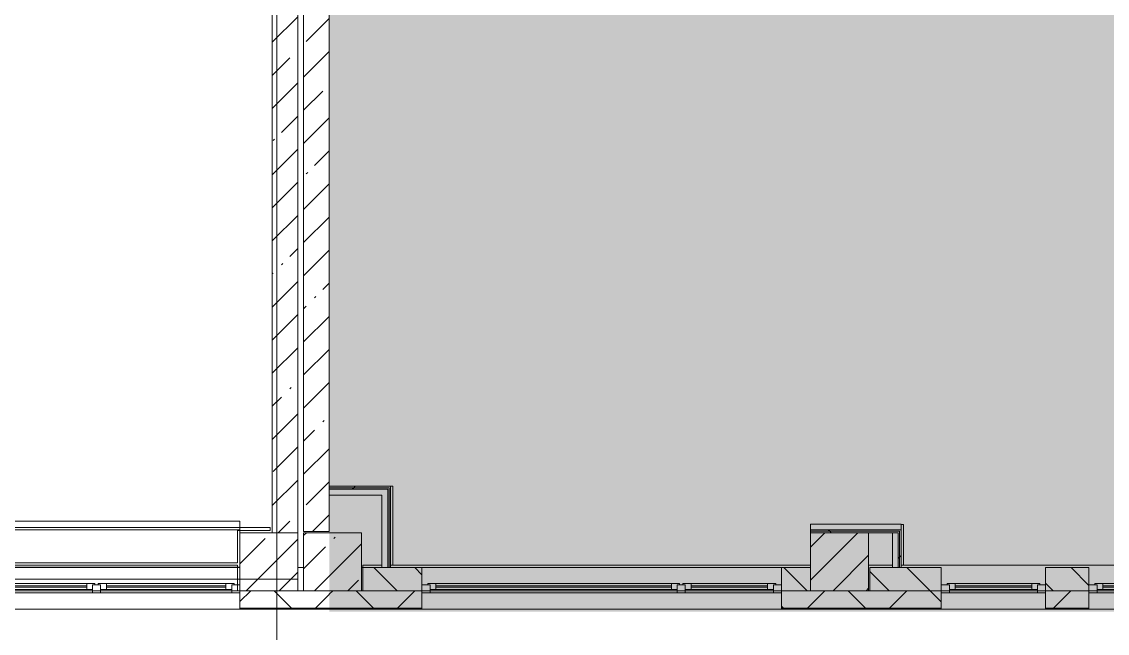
# Model space of a CAD drawing. Header units: millimetres. Extents: x 35146 to 234858, y -8553 to 29000.
# Drawn here: x 141784 to 151142, y -466 to 4803 of the extents above; entities that cross this region are included whole.
import ezdxf

# ---------------------------------------------------------------- set-up
doc = ezdxf.new("R2010")
doc.units = ezdxf.units.MM
doc.layers.add('A-DETL-GENF-3', color=7, linetype='Continuous', lineweight=9, true_color=0xc0c0c0, transparency=0.4)
for name, color, linetype, lineweight, true_color in [('A-FLOR-1', 7, 'Continuous', 5, 0xaaaaaa), ('A-FLOR-2', 7, 'Continuous', 5, 0xb7b7b7), ('A-GLAZ-3', 7, 'Continuous', 5, 0x737373), ('A-WALL-5', 7, 'Continuous', 9, 0x737373), ('A-WALL-6', 7, 'Continuous', 5, 0x737373), ('I-WALL-1', 7, 'Continuous', 5, 0xe7e7e7), ('I-WALL-2', 7, 'Continuous', 9, 0xe7e7e7), ('I-WALL-4', 7, 'Continuous', 5, 0x737373), ('S-COLS-2', 7, 'Continuous', 5, 0x737373)]:
    doc.layers.add(name, color=color, linetype=linetype, lineweight=lineweight, true_color=true_color)
for name, color, linetype, lineweight in [('A-GLAZ-2', 7, 'Continuous', 5), ('A-WALL', 7, 'Continuous', 9), ('A-WALL-4', 7, 'Continuous', 5), ('I-WALL-3', 7, 'Continuous', 5), ('S-COLS-1', 7, 'Continuous', 5), ('Оси', 7, 'Continuous', 9)]:
    doc.layers.add(name, color=color, linetype=linetype, lineweight=lineweight)
pattern_1 = [(45, (-38790, -150), (-285.123, 285.123), []), (45, (-38504.88, -150), (-285.123, 285.123), [504.031, -100.806, 16.764, -84.042])]
pattern_2 = [(45, (105674.2, 0), (-353.5534, 353.5534), []), (135, (105674.2, 0), (-353.5534, -353.5534), [])]
pattern_3 = [(45, (105674.2, 0), (-285.123, 285.123), []), (45, (105959.3, 0), (-285.123, 285.123), [504.031, -100.806, 16.764, -84.042])]
pattern_4 = [(135, (105674.2, 0), (-176.7767, -176.7767), [])]
pattern_5 = [(45, (105674.2, 0), (-530.33, 530.33), []), (135, (105674.2, 0), (-530.33, -530.33), [])]

# ---------------------------------------------------------------- blocks, each defined once
blk = doc.blocks.new('BSC_Колонна _Прямоугольная - 500х500-V43-2_5_2_птичка')
at = {"layer": 'S-COLS-1'}
h = blk.add_hatch(dxfattribs=at)
h.set_pattern_fill('FP_77', color=256, style=0, pattern_type=2)
h.set_pattern_definition(pattern_1)
h.paths.add_polyline_path([(-49.9, -250), (-30, -250), (-30, 250), (-250, 250), (-250, -250)])
h = blk.add_hatch(dxfattribs=at)
h.set_pattern_fill('FP_77', color=256, style=0, pattern_type=2)
h.set_pattern_definition(pattern_1)
h.paths.add_polyline_path([(-6.4, -250), (250, -250), (250, 250), (-30, 250), (-30, -250)])
for p, q in [((-30, 250), (-250, 250)), ((-250, 250), (-250, -250)), ((-250, -250), (-30, -250))]:
    blk.add_line(p, q, dxfattribs=at)
at = {"layer": 'S-COLS-2'}
for p, q in [((250, 250), (-30, 250)), ((250, -250), (250, 250)), ((-30, -250), (250, -250))]:
    blk.add_line(p, q, dxfattribs=at)
blk = doc.blocks.new('BSC_Колонна _Прямоугольная - 500х500-V44-2_5_2_птичка')
at = {"layer": 'S-COLS-1'}
h = blk.add_hatch(dxfattribs=at)
h.set_pattern_fill('FP_78', color=256, style=0, pattern_type=2)
h.set_pattern_definition([(45, (-43160, -150), (-285.123, 285.123), []), (45, (-42874.88, -150), (-285.123, 285.123), [504.031, -100.806, 16.764, -84.042])])
h.paths.add_polyline_path([(-250, -250), (250, -250), (250, 250), (-250, 250), (-250, -29.5)])
at = {"layer": 'S-COLS-2'}
for p, q in [((250, 250), (-250, 250)), ((-250, 250), (-250, -250)), ((250, -250), (250, 250)), ((-250, -250), (250, -250))]:
    blk.add_line(p, q, dxfattribs=at)
blk = doc.blocks.new('120_Окно_СКБ_2Ст - 120_Окно_СКБ_2Ст 3100х2500 _мал_ створка слева-2_-22446420-2_5_2_птичка')
at = {"layer": 'A-GLAZ-3'}
for p, q in [((-1550, -127), (-1550, -57)), ((-1550, -57), (-1480, -57)), ((1550, -57), (-1550, -57)), ((-1480, -57), (-1480, -127)), ((-720, -87), (-1480, -87)), ((-1480, -87), (-1480, -127)), ((-1430, -137), (-1430, -87)), ((-770, -137), (-770, -87)), ((-720, -127), (-720, -57)), ((-720, -57), (-650, -57)), ((-720, -127), (-720, -87)), ((-650, -57), (-650, -127)), ((1480, -87), (-650, -87)), ((-650, -87), (-650, -127)), ((-600, -137), (-600, -87)), ((1430, -137), (1430, -87)), ((1480, -127), (1480, -57)), ((1480, -57), (1550, -57)), ((1480, -127), (1480, -87)), ((1550, -57), (1550, -127)), ((-1480, -127), (-1550, -127)), ((-1550, -127), (-1500, -127)), ((-1480, -127), (-1500, -127)), ((-1500, -127), (-1500, -137)), ((-1500, -137), (-700, -137)), ((-700, -137), (-1500, -137)), ((-1430, -107), (-770, -107)), ((-770, -117), (-1430, -117)), ((-650, -127), (-720, -127)), ((-700, -127), (-720, -127)), ((-700, -127), (-670, -127)), ((-700, -137), (-700, -127)), ((-650, -127), (-670, -127)), ((-670, -127), (-670, -137)), ((-670, -137), (1500, -137)), ((1500, -137), (-670, -137)), ((-600, -107), (1430, -107)), ((1430, -117), (-600, -117)), ((1550, -127), (1480, -127)), ((1500, -127), (1480, -127)), ((1500, -127), (1550, -127)), ((1500, -137), (1500, -127))]:
    blk.add_line(p, q, dxfattribs=at)
blk = doc.blocks.new('120_Окно_СКБ_2Ст - 120_Окно_СКБ_2Ст 2100х2400 _мал створка справа_-22446225-2_5_2_птичка')
at = {"layer": 'A-GLAZ-2'}
for p, q in [((-1050, -127), (-1050, -57)), ((-1050, -57), (-980, -57)), ((1050, -57), (-1050, -57)), ((-980, -57), (-980, -127)), ((150, -87), (-980, -87)), ((-980, -87), (-980, -127)), ((-930, -137), (-930, -87)), ((100, -137), (100, -87)), ((150, -127), (150, -57)), ((150, -57), (220, -57)), ((150, -127), (150, -87)), ((220, -57), (220, -127)), ((980, -87), (220, -87)), ((220, -87), (220, -127)), ((270, -137), (270, -87)), ((930, -137), (930, -87)), ((980, -127), (980, -57)), ((980, -57), (1050, -57)), ((980, -127), (980, -87)), ((1050, -57), (1050, -127)), ((-980, -127), (-1050, -127)), ((-1050, -127), (-1000, -127)), ((-980, -127), (-1000, -127)), ((-1000, -127), (-1000, -137)), ((-1000, -137), (170, -137)), ((170, -137), (-1000, -137)), ((-930, -107), (100, -107)), ((100, -117), (-930, -117)), ((220, -127), (150, -127)), ((170, -127), (150, -127)), ((170, -127), (200, -127)), ((170, -137), (170, -127)), ((220, -127), (200, -127)), ((200, -127), (200, -137)), ((200, -137), (1000, -137)), ((1000, -137), (200, -137)), ((270, -107), (930, -107)), ((930, -117), (270, -117)), ((1050, -127), (980, -127)), ((1000, -127), (980, -127)), ((1000, -127), (1050, -127)), ((1000, -137), (1000, -127))]:
    blk.add_line(p, q, dxfattribs=at)
blk = doc.blocks.new('120_Окно_СКБ_2Ст - 120_Окно_СКБ_2Ст 2100х2500 _мал створка СЛЕВА_-V80-2_5_2_птичка')
at = {"layer": 'A-GLAZ-3'}
for p, q in [((-1050, -127), (-1050, -57)), ((-1050, -57), (-980, -57)), ((1050, -57), (-1050, -57)), ((-980, -57), (-980, -127)), ((-220, -87), (-980, -87)), ((-980, -87), (-980, -127)), ((-930, -137), (-930, -87)), ((-270, -137), (-270, -87)), ((-220, -127), (-220, -57)), ((-220, -57), (-150, -57)), ((-220, -127), (-220, -87)), ((-150, -57), (-150, -127)), ((980, -87), (-150, -87)), ((-150, -87), (-150, -127)), ((-100, -137), (-100, -87)), ((930, -137), (930, -87)), ((980, -127), (980, -57)), ((980, -57), (1050, -57)), ((980, -127), (980, -87)), ((1050, -57), (1050, -127)), ((-980, -127), (-1050, -127)), ((-1050, -127), (-1000, -127)), ((-980, -127), (-1000, -127)), ((-1000, -127), (-1000, -137)), ((-1000, -137), (-200, -137)), ((-200, -137), (-1000, -137)), ((-930, -107), (-270, -107)), ((-270, -117), (-930, -117)), ((-150, -127), (-220, -127)), ((-200, -127), (-220, -127)), ((-200, -127), (-170, -127)), ((-200, -137), (-200, -127)), ((-150, -127), (-170, -127)), ((-170, -127), (-170, -137)), ((-170, -137), (1000, -137)), ((1000, -137), (-170, -137)), ((-100, -107), (930, -107)), ((930, -117), (-100, -117)), ((1050, -127), (980, -127)), ((1000, -127), (980, -127)), ((1000, -127), (1050, -127)), ((1000, -137), (1000, -127))]:
    blk.add_line(p, q, dxfattribs=at)
blk = doc.blocks.new('BSC_Колонна _Прямоугольная - 500х500-V117-2_5_2_птичка')
at = {"layer": 'S-COLS-1'}
h = blk.add_hatch(dxfattribs=at)
h.set_pattern_fill('FP_151', color=256, style=0, pattern_type=2)
h.set_pattern_definition([(45, (-38240, -150), (-285.123, 285.123), []), (45, (-37954.88, -150), (-285.123, 285.123), [504.031, -100.806, 16.764, -84.042])])
h.paths.add_polyline_path([(-250, -250), (250, -250), (250, 250), (-250, 250), (-250, 80.5)])
for p, q in [((250, 250), (-250, 250)), ((-250, 250), (-250, -250)), ((250, -250), (250, 250)), ((-250, -250), (250, -250))]:
    blk.add_line(p, q, dxfattribs=at)
blk = doc.blocks.new('120_Окно_СКБ_1Ст - 120_Окно_СКБ_1Ст 900х2500_h_-20664874-2_5_2_птичка')
at = {"layer": 'A-GLAZ-3'}
for p, q in [((-450, -127), (-450, -57)), ((-450, -57), (-380, -57)), ((450, -57), (-450, -57)), ((-380, -57), (-380, -127)), ((380, -87), (-380, -87)), ((-380, -87), (-380, -127)), ((-330, -137), (-330, -87)), ((330, -137), (330, -87)), ((380, -127), (380, -57)), ((380, -57), (450, -57)), ((380, -127), (380, -87)), ((450, -57), (450, -127)), ((-380, -127), (-450, -127)), ((-450, -127), (-400, -127)), ((-380, -127), (-400, -127)), ((-400, -127), (-400, -137)), ((-400, -137), (400, -137)), ((400, -137), (-400, -137)), ((-330, -107), (330, -107)), ((330, -117), (-330, -117)), ((450, -127), (380, -127)), ((400, -127), (380, -127)), ((400, -127), (450, -127)), ((400, -137), (400, -127))]:
    blk.add_line(p, q, dxfattribs=at)
blk = doc.blocks.new('Зашивка приборов отопления25 - Зашивка приборов отопления-33322064-2_5_2_птичка')
at = {"layer": 'A-WALL-4'}
for p, q in [((36640, 23400), (34540, 23400)), ((34540, 23104), (34540, 23079)), ((34540, 23079), (36640, 23079)), ((36640, 23079), (34540, 23079)), ((34540, 23079), (34540, 23004)), ((34540, 23004), (36640, 23004))]:
    blk.add_line(p, q, dxfattribs=at)

msp = doc.modelspace()

# ---------------------------------------------------------------- hatches: boundary and pattern name
at = {"layer": 'A-DETL-GENF-3'}
msp.add_hatch(color=256, dxfattribs=at).paths.add_polyline_path([(181515.1, -280), (181534.2, -280), (181534.2, 3300), (190534.2, 3300), (190534.2, 27350), (147584.2, 27350), (147584.2, 23778), (144434.2, 23778), (144434.2, -280), (180587.6, -280)])
at = {"layer": 'A-WALL-4'}
h = msp.add_hatch(dxfattribs=at)
h.set_pattern_fill('FP_98', color=256, style=0, pattern_type=2)
h.set_pattern_definition(pattern_4)
h.paths.add_polyline_path([(148334.2, -100), (148584.2, -100), (148584.2, 100), (148334.2, 96.3)])
h.paths.add_polyline_path([(144724.2, -100), (145234.2, -100), (145234.2, 100), (144724.2, 100)])
h = msp.add_hatch(dxfattribs=at)
h.set_pattern_fill('FP_98', color=256, style=0, pattern_type=2)
h.set_pattern_definition(pattern_4)
h.paths.add_polyline_path([(150610.5, -100), (150984.2, -100), (150984.2, 100), (150610.5, 100)])
h.paths.add_polyline_path([(149710.5, -100), (149710.5, 100), (149094.2, 100), (149094.2, -100)])
h = msp.add_hatch(dxfattribs=at)
h.set_pattern_fill('FP_88', color=256, style=0, pattern_type=2)
h.set_pattern_definition(pattern_2)
h.paths.add_polyline_path([(138684.2, -250), (139544.2, -250), (139544.2, -100), (138684.2, -100)])
h.paths.add_polyline_path([(144434.2, -250), (144434.2, -100), (143664.2, -100), (143664.2, -250), (144414.3, -250)])
h.paths.add_polyline_path([(136584.2, -250), (136584.2, -100), (134883.9, -100), (134883.9, -250), (136530.4, -250)])
h.paths.add_polyline_path([(140444.2, -250), (141564.2, -250), (141564.2, -100), (140444.2, -100)])
h.paths.add_polyline_path([(132083.9, -250), (132083.9, -100), (130484.2, -100), (130484.2, -250), (131892.8, -250)])
h.paths.add_polyline_path([(124008.9, -250), (124484.2, -250), (124484.2, -100), (123834.2, -100), (123834.2, -250)])
h.paths.add_polyline_path([(127284.2, -250), (128384.2, -250), (128384.2, -100), (127284.2, -100)])
h.paths.add_polyline_path([(122617.6, -250), (122934.2, -250), (122934.2, -100), (121784.2, -100), (121784.2, -250), (122153.9, -250)])
h.paths.add_polyline_path([(118684.2, -250), (118684.2, -100), (117334.2, -100), (117334.2, -250), (118443.8, -250)])
h.paths.add_polyline_path([(113806.2, -250), (114234.2, -250), (114234.2, -100), (110304.2, -100), (110304.2, -250), (112878.7, -250)])
h.paths.add_polyline_path([(109404.2, -250), (109404.2, -100), (105414.2, -100), (105414.2, -250), (109168.6, -250)])
h = msp.add_hatch(dxfattribs=at)
h.set_pattern_fill('FP_88', color=256, style=0, pattern_type=2)
h.set_pattern_definition(pattern_2)
h.paths.add_polyline_path([(181374.2, -250), (181374.2, -100), (177234.2, -100), (177234.2, -250), (180587.6, -250)])
h.paths.add_polyline_path([(175022.5, -250), (176334.2, -250), (176334.2, -100), (172734.2, -100), (172734.2, -250), (173167.5, -250)])
h.paths.add_polyline_path([(164484.2, -250), (164484.2, -100), (163734.2, -100), (163734.2, -250), (163892.3, -250)])
h.paths.add_polyline_path([(167602.3, -250), (167734.2, -250), (167734.2, -100), (166584.2, -100), (166584.2, -250), (166674.8, -250)])
h.paths.add_polyline_path([(162584.2, -250), (162834.2, -250), (162834.2, -100), (162084.2, -100), (162084.2, -250), (162501, -250)])
h.paths.add_polyline_path([(170834.2, -250), (171834.2, -250), (171834.2, -100), (170834.2, -100)])
h.paths.add_polyline_path([(158984.2, -250), (158984.2, -100), (157584.2, -100), (157584.2, -250), (158327.1, -250)])
h.paths.add_polyline_path([(154484.2, -250), (154484.2, -100), (153084.2, -100), (153084.2, -250), (153689.5, -250)])
h.paths.add_polyline_path([(150907, -250), (150984.2, -250), (150984.2, -100), (150610.5, -100), (150610.5, -250)])
h.paths.add_polyline_path([(148334.2, -250), (149710.5, -250), (149710.5, -100), (148334.2, -100)])
h.paths.add_polyline_path([(144745.1, -250), (145234.2, -250), (145234.2, -100), (144434.2, -100), (144438.1, -250), (144714.2, -250)])
at = {"layer": 'I-WALL-1'}
msp.add_hatch(color=256, dxfattribs=at).paths.add_polyline_path([(149339.2, 100), (149339.2, 400), (149289.2, 400), (149289.2, 100)])
at = {"layer": 'I-WALL-2'}
for points in [[(144889.2, 725), (144939.2, 725), (144939.2, 775), (144434.2, 775), (144434.2, 725), (144565.8, 725)], [(144939.2, 100), (144939.2, 725), (144889.2, 725), (144889.2, 100)], [(149364.2, 425), (149364.2, 475), (148584.2, 475), (148584.2, 425), (149051.9, 425)]]:
    msp.add_hatch(color=256, dxfattribs=at).paths.add_polyline_path(points)
at = {"layer": 'I-WALL-3'}
h = msp.add_hatch(dxfattribs=at)
h.set_pattern_fill('FP_96', color=256, style=0, pattern_type=2)
h.set_pattern_definition(pattern_3)
h.paths.add_polyline_path([(143944.2, 400), (144164.2, 400), (144164.2, 7400), (143944.2, 7400), (143944.2, 808.9)])
h = msp.add_hatch(dxfattribs=at)
h.set_pattern_fill('FP_96', color=256, style=0, pattern_type=2)
h.set_pattern_definition(pattern_3)
h.paths.add_polyline_path([(144214.2, 410), (144434.2, 410), (144434.2, 7380), (144214.2, 7380), (144214.2, 808.9)])
h = msp.add_hatch(dxfattribs=at)
h.set_pattern_fill('FP_200', color=256, style=0, pattern_type=2)
h.set_pattern_definition(pattern_5)
h.paths.add_polyline_path([(144951.7, 787.5), (144964.2, 787.5), (144964.2, 800), (144434.2, 800), (144434.2, 787.5), (144574, 787.5)])
h = msp.add_hatch(dxfattribs=at)
h.set_pattern_fill('FP_200', color=256, style=0, pattern_type=2)
h.set_pattern_definition(pattern_5)
h.paths.add_polyline_path([(144939.2, 775), (144951.7, 775), (144951.7, 787.5), (144434.2, 787.5), (144434.2, 775), (144572.3, 775)])
h = msp.add_hatch(dxfattribs=at)
h.set_pattern_fill('FP_200', color=256, style=0, pattern_type=2)
h.set_pattern_definition(pattern_5)
h.paths.add_polyline_path([(149351.7, 412.5), (149364.2, 412.5), (149364.2, 425), (148584.2, 425), (148584.2, 412.5), (149051.9, 412.5)])
h = msp.add_hatch(dxfattribs=at)
h.set_pattern_fill('FP_200', color=256, style=0, pattern_type=2)
h.set_pattern_definition(pattern_5)
h.paths.add_polyline_path([(149351.7, 400), (149351.7, 412.5), (148584.2, 412.5), (148584.2, 400), (149339.2, 400)])
h = msp.add_hatch(dxfattribs=at)
h.set_pattern_fill('FP_200', color=256, style=0, pattern_type=2)
h.set_pattern_definition(pattern_5)
h.paths.add_polyline_path([(149351.7, 100), (149351.7, 400), (149339.2, 400), (149339.2, 100)])
h = msp.add_hatch(dxfattribs=at)
h.set_pattern_fill('FP_200', color=256, style=0, pattern_type=2)
h.set_pattern_definition(pattern_5)
h.paths.add_polyline_path([(149351.7, 100), (149364.2, 100), (149364.2, 412.5), (149351.7, 412.5), (149351.7, 194.5)])

# ---------------------------------------------------------------- linework, layer by layer
at = {"layer": 'A-FLOR-1'}
for p, q in [((143924.2, 445), (141564.2, 445)), ((143644.2, 140), (143644.2, 420)), ((143644.2, 420), (143924.2, 420)), ((143924.2, 420), (143924.2, 445)), ((141564.2, 140), (143644.2, 140)), ((143644.2, 100), (143664.2, 100)), ((144164.2, 100), (144214.2, 100))]:
    msp.add_line(p, q, dxfattribs=at)
at = {"layer": 'A-FLOR-2'}
for p, q in [((144964.2, 800), (144984.2, 800)), ((144984.2, 800), (144984.2, 120)), ((149364.2, 470), (149384.2, 470)), ((149384.2, 470), (149384.2, 120)), ((144714.2, 100), (144724.2, 100))]:
    msp.add_line(p, q, dxfattribs=at)
at = {"layer": 'A-WALL'}
for p, q in [((143664.2, -250), (144434.2, -250)), ((143664.2, -253), (144434.2, -253))]:
    msp.add_line(p, q, dxfattribs=at)
at = {"layer": 'A-WALL-4'}
for p, q in [((139284.2, 100), (143644.2, 100)), ((141564.2, -100), (143664.2, -100)), ((143664.2, -100), (143664.2, -258)), ((144214.2, -100), (144164.2, -100)), ((144434.2, -258), (127284.2, -258))]:
    msp.add_line(p, q, dxfattribs=at)
at = {"layer": 'A-WALL-5'}
for p, q in [((144434.2, 800), (144434.2, 725)), ((144434.2, 787.5), (144951.7, 787.5)), ((144434.2, 775), (144939.2, 775)), ((144939.2, 775), (144939.2, 100)), ((144951.7, 787.5), (144951.7, 100)), ((149364.2, 425), (148584.2, 425)), ((149351.7, 412.5), (148584.2, 412.5)), ((149339.2, 400), (149289.2, 400)), ((149339.2, 100), (149339.2, 400)), ((149351.7, 100), (149351.7, 412.5)), ((144724.2, -100), (145234.2, -100)), ((148334.2, -100), (148584.2, -100)), ((149094.2, -100), (149710.5, -100)), ((150610.5, -100), (150984.2, -100)), ((144437.7, -253), (145234.2, -253)), ((144438.1, -250), (145234.2, -250)), ((148334.2, -250), (149710.5, -250)), ((148334.2, -253), (149710.5, -253)), ((150610.5, -250), (150984.2, -250)), ((150610.5, -253), (150984.2, -253))]:
    msp.add_line(p, q, dxfattribs=at)
at = {"layer": 'A-WALL-6'}
for p, q in [((144724.2, 100), (144724.2, -100)), ((144724.2, 100), (148584.2, 100)), ((145234.2, -258), (145234.2, 100)), ((148334.2, 96.3), (148334.2, -258)), ((149710.5, 100), (149094.2, 100)), ((149094.2, 100), (149094.2, -100)), ((149710.5, -258), (149710.5, 100)), ((150984.2, 100), (150610.5, 100)), ((150610.5, 100), (150610.5, -258)), ((150984.2, -258), (150984.2, 100)), ((144714.2, -100), (144724.2, -100)), ((149084.2, -100), (150610.5, -100)), ((163734.2, -258), (144437.1, -258))]:
    msp.add_line(p, q, dxfattribs=at)
at = {"layer": 'I-WALL-3'}
for p, q in [((144164.2, 400), (144164.2, 7400)), ((144214.2, 7380), (144214.2, 410)), ((143944.2, 5270), (143944.2, 400)), ((144214.2, 410), (144434.2, 410)), ((141563.4, 120), (143644.2, 120)), ((143644.2, -100), (143644.2, 120))]:
    msp.add_line(p, q, dxfattribs=at)
at = {"layer": 'I-WALL-4'}
for p, q in [((144434.2, 800), (144434.2, 7380)), ((144964.2, 800), (144434.2, 800)), ((144964.2, 100), (144964.2, 800)), ((144434.2, 410), (144434.2, 725)), ((144434.2, 725), (144889.2, 725)), ((144889.2, 725), (144889.2, 100)), ((149364.2, 475), (148584.2, 475)), ((148584.2, 475), (148584.2, 400)), ((149364.2, 100), (149364.2, 475)), ((149084.2, 400), (149289.2, 400)), ((149289.2, 400), (149289.2, 100)), ((144724.2, 120), (144889.2, 120)), ((144724.2, 120), (144724.2, 100)), ((144963.8, 120), (148579.4, 120)), ((149084.2, 120), (149289.2, 120)), ((149363.4, 120), (153084.2, 120)), ((148334.2, -100), (145234.2, -100)), ((153084.2, -100), (150984.2, -100))]:
    msp.add_line(p, q, dxfattribs=at)
at = {"layer": 'Оси'}
for p, q in [((143984.2, -4552.8), (143984.2, 7947.2)), ((131664.2, 0), (144164.2, 0))]:
    msp.add_line(p, q, dxfattribs=at)

# ---------------------------------------------------------------- block references
at = {"layer": 'A-GLAZ-2', "rotation": 180}
msp.add_blockref('120_Окно_СКБ_2Ст - 120_Окно_СКБ_2Ст 2100х2400 _мал створка справа_-22446225-2_5_2_птичка', (142614.2, -175), dxfattribs=at)
at = {"layer": 'A-GLAZ-3', "rotation": 180}
for name, p in [('120_Окно_СКБ_2Ст - 120_Окно_СКБ_2Ст 3100х2500 _мал_ створка слева-2_-22446420-2_5_2_птичка', (146784.2, -175)), ('120_Окно_СКБ_1Ст - 120_Окно_СКБ_1Ст 900х2500_h_-20664874-2_5_2_птичка', (150160.5, -175)), ('120_Окно_СКБ_2Ст - 120_Окно_СКБ_2Ст 2100х2500 _мал створка СЛЕВА_-V80-2_5_2_птичка', (152034.2, -175))]:
    msp.add_blockref(name, p, dxfattribs=at)
at = {"layer": 'A-WALL-4', "rotation": 180}
msp.add_blockref('Зашивка приборов отопления25 - Зашивка приборов отопления-33322064-2_5_2_птичка', (178204.2, 23504), dxfattribs=at)
at = {"layer": 'S-COLS-1'}
msp.add_blockref('BSC_Колонна _Прямоугольная - 500х500-V117-2_5_2_птичка', (143914.2, 150), dxfattribs=at)
at = {"layer": 'S-COLS-2'}
for name, p in [('BSC_Колонна _Прямоугольная - 500х500-V43-2_5_2_птичка', (144464.2, 150)), ('BSC_Колонна _Прямоугольная - 500х500-V44-2_5_2_птичка', (148834.2, 150))]:
    msp.add_blockref(name, p, dxfattribs=at)

doc.saveas('drawing.dxf')
